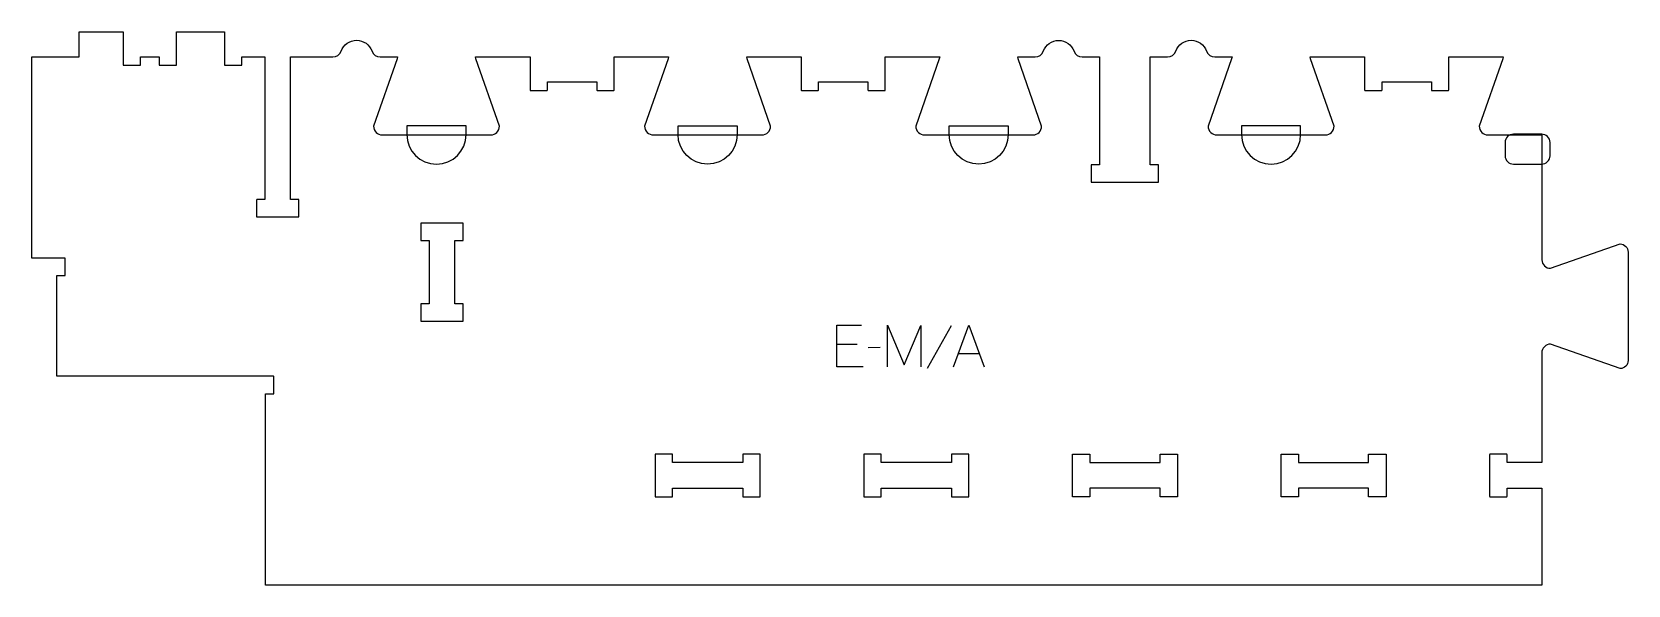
# Model space of a CAD drawing. Header units: millimetres. Extents: x -576 to 572, y -187 to 211.
import ezdxf

# ---------------------------------------------------------------- set-up
doc = ezdxf.new("R2010")
doc.units = ezdxf.units.MM
for name, color, linetype, true_color in [('1_ANYTOOL_1MMDEEP_LABELS_S', 2, 'Continuous', 0xffff00), ('3_ANYTOOL_CUTTHROUGH_INSID', 4, 'Continuous', 0x00ffff), ('4_ANYTOOL_CUTTHROUGH_OUTSI', 5, 'Continuous', 0x0000ff), ('5_ANYTOOL_HALF_MILL_9MM_IN', 3, 'Continuous', 0x00ff00)]:
    doc.layers.add(name, color=color, linetype=linetype, true_color=true_color)

msp = doc.modelspace()

# ---------------------------------------------------------------- linework, layer by layer
at = {"layer": '1_ANYTOOL_1MMDEEP_LABELS_S'}
for p, q in [((85.2, -0.5), (68, -31.2)), ((17.7, -13.9), (3, -13.9)), ((34.2, -16.1), (25.4, -16.2)), ((90.3, -20.4), (105.3, -20.4))]:
    msp.add_line(p, q, dxfattribs=at)
for points in [[(21.9, -30), (3, -30), (3, 0), (20.8, 0)], [(39.3, -30), (39.3, 0), (51.3, -28.4), (63.3, -0.1), (63.3, -30)], [(86.9, -30), (97.8, 0), (108.8, -30)]]:
    msp.add_lwpolyline(points, dxfattribs=at)
at = {"layer": '3_ANYTOOL_CUTTHROUGH_INSID'}
for points in [[(-265.7, 2.9), (-265.7, 15.4), (-271.7, 15.4), (-271.7, 60.9), (-265.7, 60.9), (-265.7, 73.4), (-296.2, 73.4), (-296.2, 60.9), (-290.2, 60.9), (-290.2, 15.4), (-296.2, 15.4), (-296.2, 2.9)], [(-115.2, -98.7), (-115.2, -92.7), (-127.7, -92.7), (-127.7, -123.2), (-115.2, -123.2), (-115.2, -117.2), (-64.7, -117.2), (-64.7, -123.2), (-52.2, -123.2), (-52.2, -92.7), (-64.7, -92.7), (-64.7, -98.7)], [(34.8, -98.7), (34.8, -92.7), (22.3, -92.7), (22.3, -123.2), (34.8, -123.2), (34.8, -117.2), (85.3, -117.2), (85.3, -123.2), (97.8, -123.2), (97.8, -92.7), (85.3, -92.7), (85.3, -98.7)], [(235.3, -98.7), (235.3, -92.7), (247.8, -92.7), (247.8, -123.2), (235.3, -123.2), (235.3, -117.2), (184.8, -117.2), (184.8, -123.2), (172.3, -123.2), (172.3, -92.7), (184.8, -92.7), (184.8, -98.7)], [(334.8, -98.7), (385.3, -98.7), (385.3, -92.7), (397.8, -92.7), (397.8, -123.2), (385.3, -123.2), (385.3, -117.2), (334.8, -117.2), (334.8, -123.2), (322.3, -123.2), (322.3, -92.7), (334.8, -92.7)]]:
    msp.add_lwpolyline(points, close=True, dxfattribs=at)
at = {"layer": '4_ANYTOOL_CUTTHROUGH_OUTSI'}
msp.add_lwpolyline([(228.3, 192.8), (240.7, 192.8, 0.317837), (246.6, 196.9, -0.707107), (268.8, 196.9, 0.317837), (274.7, 192.8), (287.1, 192.8), (286.8, 191.4), (269.9, 143.1), (269.9, 143, 0.414214), (276.2, 136.8), (354.2, 136.8, 0.414214), (360.4, 143), (360.4, 143.1), (343.5, 191.4), (343.3, 192.8), (382.4, 192.8), (382.4, 169, 0.414214), (382.6, 168.8), (394.6, 168.8, 0.414214), (394.9, 169), (394.9, 174.8), (430.4, 174.8), (430.4, 169, 0.414214), (430.6, 168.8), (442.6, 168.8, 0.414214), (442.9, 169), (442.9, 192.8), (482, 192.8), (481.7, 191.4), (464.8, 143.1), (464.8, 143, 0.414214), (471.1, 136.8), (509.8, 136.8), (509.8, 47, 0.411451), (516.1, 40.9), (516.1, 40.9), (566.1, 58.4, -0.412073), (571.8, 52.6), (571.8, -25.4, -0.412073), (566.1, -31.1), (516.1, -13.7), (516.1, -13.6, 0.414214), (509.8, -19.9), (509.8, -98.7), (484.8, -98.7), (484.8, -93, 0.414214), (484.6, -92.7), (472.6, -92.7, 0.414214), (472.3, -93), (472.3, -123, 0.414214), (472.6, -123.2), (484.6, -123.2, 0.414214), (484.8, -123), (484.8, -117.2), (509.8, -117.2), (509.8, -186.7), (-407.7, -186.7), (-407.7, -49.2), (-401.9, -49.2, 0.414214), (-401.7, -49), (-401.7, -37, 0.414214), (-401.9, -36.7), (-557.7, -36.7), (-557.7, 35.8), (-551.9, 35.8, 0.414214), (-551.7, 36), (-551.7, 48, 0.414214), (-551.9, 48.3), (-575.7, 48.3), (-575.7, 192.8), (-541.9, 192.8, 0.414214), (-541.7, 193), (-541.7, 210.8), (-510.1, 210.8), (-510.1, 187, 0.414214), (-509.9, 186.8), (-497.9, 186.8, 0.414214), (-497.6, 187), (-497.6, 192.8), (-484.2, 192.8), (-484.2, 187, 0.414214), (-483.9, 186.8), (-471.9, 186.8, 0.414214), (-471.7, 187), (-471.7, 210.8), (-437.2, 210.8), (-437.2, 187, 0.414214), (-436.9, 186.8), (-424.9, 186.8, 0.414214), (-424.7, 187), (-424.7, 192.8), (-408.2, 192.8), (-408.2, 90.3), (-413.9, 90.3, 0.414214), (-414.2, 90), (-414.2, 78, 0.414214), (-413.9, 77.8), (-383.9, 77.8, 0.414214), (-383.7, 78), (-383.7, 90, 0.414214), (-383.9, 90.3), (-389.7, 90.3), (-389.7, 192.8), (-359.3, 192.8, 0.317837), (-353.4, 196.9, -0.707107), (-331.2, 196.9, 0.317837), (-325.3, 192.8), (-312.9, 192.8), (-313.2, 191.4), (-330.1, 143.1), (-330.1, 143, 0.414214), (-323.8, 136.8), (-245.8, 136.8, 0.414214), (-239.6, 143), (-239.6, 143.1), (-256.5, 191.4), (-256.7, 192.8), (-217.6, 192.8), (-217.6, 169, 0.414214), (-217.4, 168.8), (-205.4, 168.8, 0.414214), (-205.1, 169), (-205.1, 174.8), (-169.6, 174.8), (-169.6, 169, 0.414214), (-169.4, 168.8), (-157.4, 168.8, 0.414214), (-157.1, 169), (-157.1, 192.8), (-118, 192.8), (-118.3, 191.4), (-135.2, 143.1), (-135.2, 143, 0.414214), (-128.9, 136.8), (-50.9, 136.8, 0.414214), (-44.7, 143), (-44.7, 143.1), (-61.6, 191.4), (-61.8, 192.8), (-22.7, 192.8), (-22.7, 169, 0.414214), (-22.5, 168.8), (-10.5, 168.8, 0.414214), (-10.2, 169), (-10.2, 174.8), (25.3, 174.8), (25.3, 169, 0.414214), (25.5, 168.8), (37.5, 168.8, 0.414214), (37.8, 169), (37.8, 192.8), (76.9, 192.8), (76.6, 191.4), (59.7, 143.1), (59.7, 143, 0.414214), (66, 136.8), (144, 136.8, 0.414214), (150.2, 143), (150.2, 143.1), (133.3, 191.4), (133.1, 192.8), (145.5, 192.8, 0.317837), (151.4, 196.9, -0.707107), (173.5, 196.9, 0.317837), (179.4, 192.8), (191.8, 192.8), (191.8, 115.3), (186.1, 115.3, 0.414214), (185.8, 115), (185.8, 103, 0.414214), (186.1, 102.8), (234.1, 102.8, 0.414214), (234.3, 103), (234.3, 115, 0.414214), (234.1, 115.3), (228.3, 115.3)], format="xyb", close=True, dxfattribs=at)
at = {"layer": '5_ANYTOOL_HALF_MILL_9MM_IN'}
for points in [[(-306.1, 137, 1), (-263.6, 137), (-263.6, 143.3), (-306.1, 143.3)], [(-68.7, 137, -1), (-111.2, 137), (-111.2, 143.3), (-68.7, 143.3)], [(126.2, 137, -1), (83.7, 137), (83.7, 143.3), (126.2, 143.3)], [(293.9, 137, 1), (336.4, 137), (336.4, 143.3), (293.9, 143.3)], [(489.4, 137.3, 0.414214), (483.4, 131.3), (483.4, 121.8, 0.414214), (489.4, 115.8), (509.7, 115.8, 0.414214), (515.7, 121.8), (515.7, 131.3, 0.414214), (509.7, 137.3)]]:
    msp.add_lwpolyline(points, format="xyb", close=True, dxfattribs=at)

doc.saveas('drawing.dxf')
